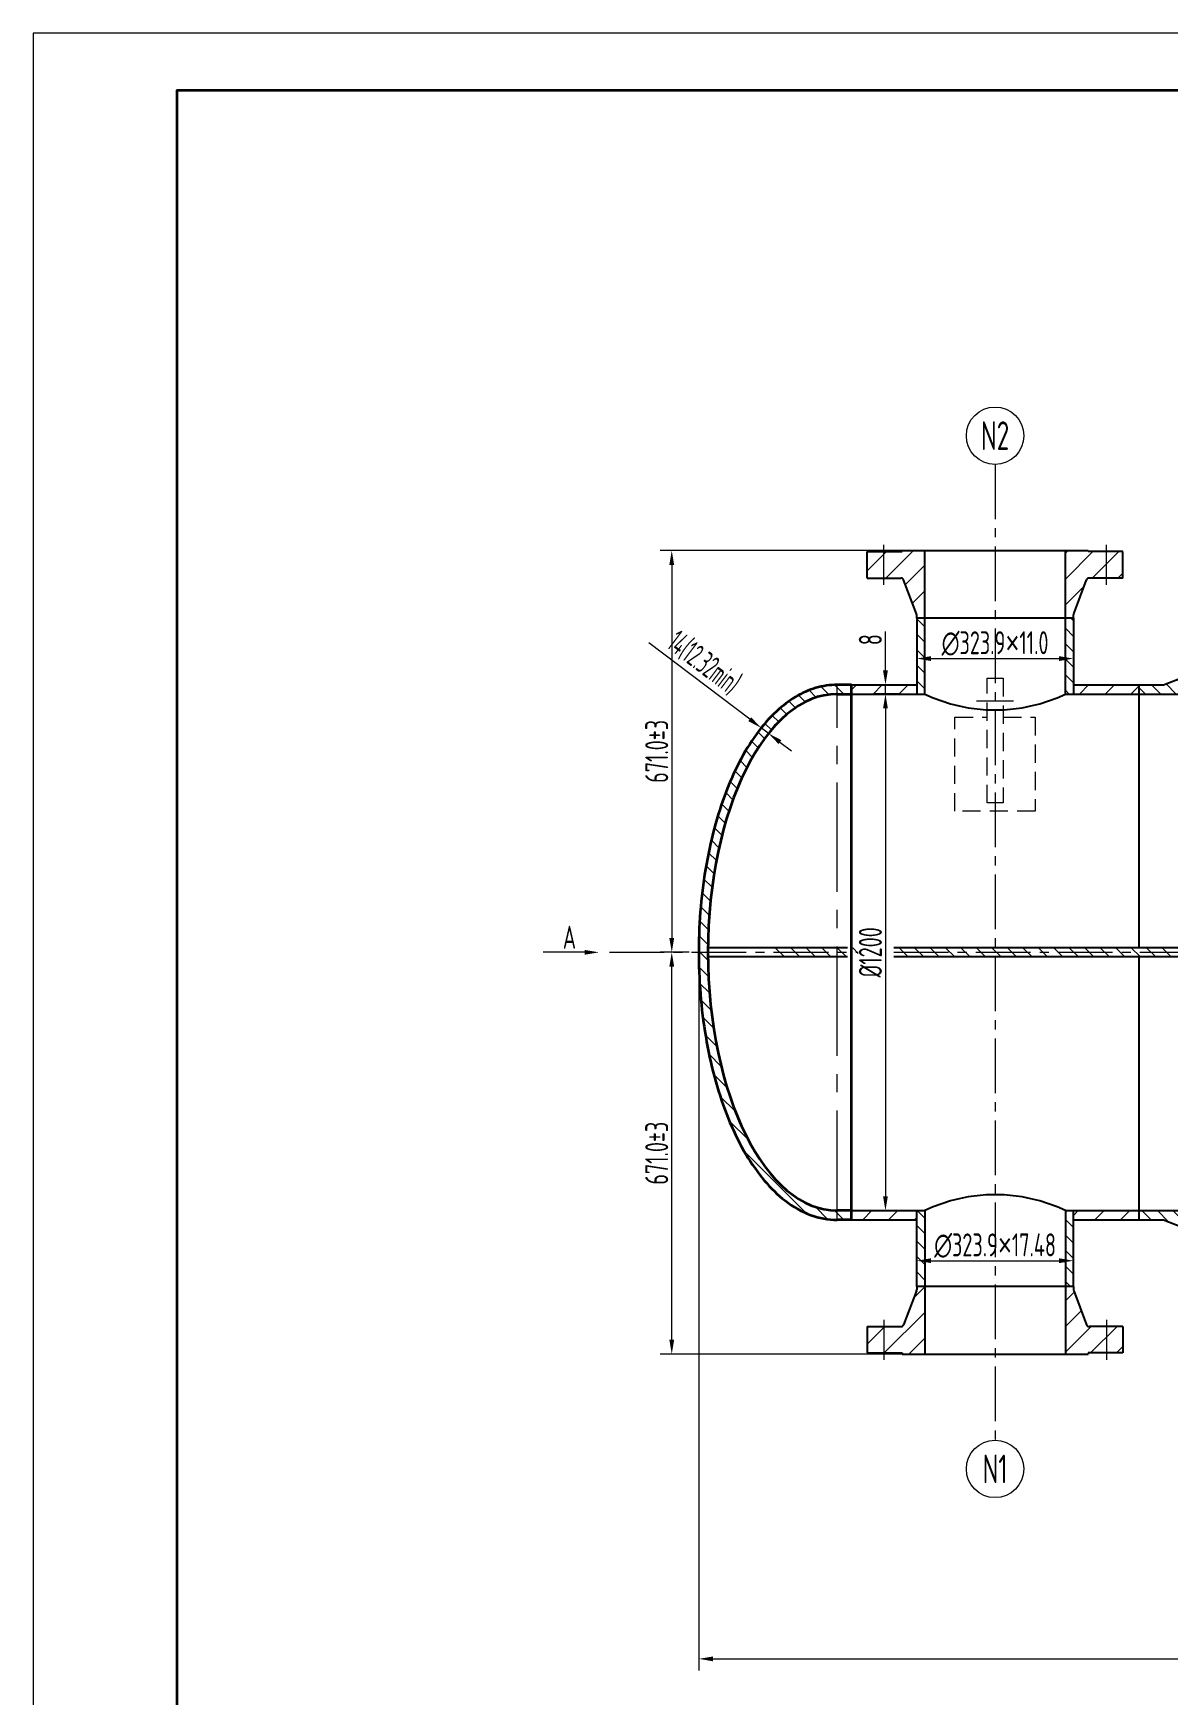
# Model space of a CAD drawing. Header units: millimetres. Extents: x 5765 to 6606, y -201 to 393.
# Drawn here: x 5765 to 5962.6, y 104 to 393.4 of the extents above; entities that cross this region are included whole.
import ezdxf
from ezdxf.enums import TextEntityAlignment as Align

# ---------------------------------------------------------------- set-up
doc = ezdxf.new("R2010")
doc.units = ezdxf.units.MM
doc.linetypes.add('CENTER2', pattern=[28.575, 19.05, -3.175, 3.175, -3.175])
doc.linetypes.add('DASHED2', pattern=[9.525, 6.35, -3.175])
for name, color, linetype, lineweight in [('1粗实线', 7, 'Continuous', 35), ('2细实线', 3, 'Continuous', 13), ('3中心线', 1, 'CENTER2', 13), ('4虚线', 4, 'DASHED2', 13), ('6剖面线', 6, 'Continuous', 13), ('7文本', 2, 'Continuous', 13), ('8标注', 3, 'Continuous', 13), ('9图表', 4, 'Continuous', 13)]:
    doc.layers.add(name, color=color, linetype=linetype, lineweight=lineweight)
doc.styles.add('lanpec', font='bpec_e.shx', dxfattribs={"width": 0.75, "bigfont": 'hztxt.shx'})
doc.styles.add('lanpec-dim', font='bpec_e.shx', dxfattribs={"width": 0.75})
doc.dimstyles.new('lanpec', dxfattribs={"dimtxt": 4, "dimasz": 2.5, "dimexe": 2, "dimexo": 0, "dimtad": 1, "dimdsep": 46, "dimtxsty": 'lanpec-dim', "dimcen": 2.5, "dimclrd": 256, "dimclre": 256, "dimclrt": 256, "dimazin": 0, "dimtfac": 1, "dimtmove": 0, "dimatfit": 3, "dimfxl": 1, "dimlwd": -1, "dimlwe": -1, "dimarcsym": 0})
doc.dimstyles.new('lanpec$0', dxfattribs={"dimscale": 10, "dimtxt": 4, "dimasz": 2.5, "dimexe": 2, "dimexo": 0, "dimtad": 1, "dimdec": 1, "dimdsep": 46, "dimtxsty": 'lanpec-dim', "dimcen": 0.09, "dimclrd": 256, "dimclre": 256, "dimclrt": 256, "dimadec": 1, "dimazin": 0, "dimtfac": 0.707, "dimtdec": 1, "dimtmove": 0, "dimatfit": 3, "dimfxl": 1, "dimarcsym": 0})
pattern_1 = [(45, (6039.641, 1219.409), (-2.245064, 2.245064), [])]

# ---------------------------------------------------------------- blocks, each defined once
blk = doc.blocks.new('A1')
at = {"layer": '1粗实线'}
blk.add_lwpolyline([(-816, 10), (-10, 10), (-10, 584), (-816, 584)], close=True, dxfattribs=at)
at = {"layer": '9图表'}
blk.add_lwpolyline([(-841, 0), (0, 0), (0, 594), (-841, 594)], close=True, dxfattribs=at)
blk = doc.blocks.new('*D54')
at = {"layer": '8标注', "transparency": 16777216}
for p, q in [((6356.62, 251.79), (6356.62, 108.24)), ((5880.91, 233.33), (5880.91, 108.24)), ((5883.41, 110.24), (6354.12, 110.24))]:
    blk.add_line(p, q, dxfattribs=at)
for points in [[(5883.41, 110.66), (5883.41, 109.82), (5880.91, 110.24)], [(6354.12, 110.66), (6354.12, 109.82), (6356.62, 110.24)]]:
    blk.add_solid(points, dxfattribs=at)
at = {"layer": 'Defpoints', "color": 0, "transparency": 16777216}
for p in [(6356.62, 251.79), (5880.91, 233.33), (6356.62, 110.24)]:
    blk.add_point(p, dxfattribs=at)
at = {"layer": '8标注', "transparency": 16777216, "insert": (6118.76, 112.86), "char_height": 4, "attachment_point": 5, "style": 'lanpec-dim'}
blk.add_mtext('7701.343', dxfattribs=at)
blk = doc.blocks.new('*D56')
at = {"layer": '8标注', "transparency": 16777216}
for p, q in [((5913.42, 278.33), (5915.42, 278.33)), ((5913.42, 275.83), (5913.42, 190.83)), ((5913.42, 188.33), (5915.42, 188.33))]:
    blk.add_line(p, q, dxfattribs=at)
for points in [[(5913, 275.83), (5913.84, 275.83), (5913.42, 278.33)], [(5913, 190.83), (5913.84, 190.83), (5913.42, 188.33)]]:
    blk.add_solid(points, dxfattribs=at)
at = {"layer": 'Defpoints', "color": 0, "transparency": 16777216}
for p in [(5913.42, 278.33), (5913.42, 188.33), (5913.42, 188.33)]:
    blk.add_point(p, dxfattribs=at)
at = {"layer": '8标注', "transparency": 16777216, "insert": (5910.8, 233.33), "char_height": 4, "attachment_point": 5, "rotation": 90, "style": 'lanpec-dim'}
blk.add_mtext('%%C1200', dxfattribs=at)
blk = doc.blocks.new('*D57')
at = {"layer": '8标注', "transparency": 16777216}
for p, q in [((5918.86, 284.5), (5918.86, 286.5)), ((5921.36, 284.5), (5943.66, 284.5)), ((5946.16, 283.11), (5946.16, 286.5))]:
    blk.add_line(p, q, dxfattribs=at)
for points in [[(5921.36, 284.92), (5921.36, 284.08), (5918.86, 284.5)], [(5943.66, 284.92), (5943.66, 284.08), (5946.16, 284.5)]]:
    blk.add_solid(points, dxfattribs=at)
at = {"layer": 'Defpoints', "color": 0, "transparency": 16777216}
for p in [(5918.86, 284.5), (5946.16, 284.5), (5946.16, 283.11)]:
    blk.add_point(p, dxfattribs=at)
at = {"layer": '8标注', "transparency": 16777216, "insert": (5932.51, 287.13), "char_height": 4, "attachment_point": 5, "style": 'lanpec-dim'}
blk.add_mtext('∅323.9{\\fArial|b0|i0|c0|p34;×}11.0', dxfattribs=at)
blk = doc.blocks.new('*D59')
at = {"layer": '8标注', "transparency": 16777216}
for p, q in [((5918.86, 179.6), (5918.86, 181.6)), ((5921.36, 179.6), (5943.66, 179.6)), ((5946.16, 178.21), (5946.16, 181.6))]:
    blk.add_line(p, q, dxfattribs=at)
for points in [[(5921.36, 180.02), (5921.36, 179.19), (5918.86, 179.6)], [(5943.66, 180.02), (5943.66, 179.19), (5946.16, 179.6)]]:
    blk.add_solid(points, dxfattribs=at)
at = {"layer": 'Defpoints', "color": 0, "transparency": 16777216}
for p in [(5918.86, 179.6), (5946.16, 179.6), (5946.16, 178.21)]:
    blk.add_point(p, dxfattribs=at)
at = {"layer": '8标注', "transparency": 16777216, "insert": (5932.51, 182.23), "char_height": 4, "attachment_point": 5, "style": 'lanpec-dim'}
blk.add_mtext('∅323.9{\\fArial|b0|i0|c0|p34;×}17.48', dxfattribs=at)
blk = doc.blocks.new('*D61')
at = {"layer": '8标注', "transparency": 16777216}
for p, q in [((5913.42, 282.43), (5913.42, 289.2)), ((5915.84, 279.93), (5911.42, 279.93)), ((5915.89, 278.33), (5911.42, 278.33)), ((5913.42, 278.33), (5913.42, 279.93)), ((5913.42, 275.83), (5913.42, 273.33))]:
    blk.add_line(p, q, dxfattribs=at)
for points in [[(5913, 282.43), (5913.84, 282.43), (5913.42, 279.93)], [(5913, 275.83), (5913.84, 275.83), (5913.42, 278.33)]]:
    blk.add_solid(points, dxfattribs=at)
at = {"layer": 'Defpoints', "color": 0, "transparency": 16777216}
for p in [(5913.42, 279.93), (5915.84, 279.93), (5915.89, 278.33)]:
    blk.add_point(p, dxfattribs=at)
at = {"layer": '8标注', "transparency": 16777216, "insert": (5910.79, 287.8), "char_height": 4, "attachment_point": 5, "rotation": 90, "style": 'lanpec-dim'}
blk.add_mtext('8', dxfattribs=at)
blk = doc.blocks.new('*D62')
at = {"layer": '8标注', "transparency": 16777216}
for p, q in [((5916.32, 303.33), (5874.21, 303.33)), ((5876.21, 300.83), (5876.21, 235.83)), ((5879.23, 233.33), (5874.21, 233.33))]:
    blk.add_line(p, q, dxfattribs=at)
for points in [[(5875.79, 300.83), (5876.63, 300.83), (5876.21, 303.33)], [(5875.79, 235.83), (5876.63, 235.83), (5876.21, 233.33)]]:
    blk.add_solid(points, dxfattribs=at)
at = {"layer": 'Defpoints', "color": 0, "transparency": 16777216}
for p in [(5916.32, 303.33), (5876.21, 233.33), (5879.23, 233.33)]:
    blk.add_point(p, dxfattribs=at)
at = {"layer": '8标注', "transparency": 16777216, "insert": (5873.59, 268.33), "char_height": 4, "attachment_point": 5, "rotation": 90, "style": 'lanpec-dim'}
blk.add_mtext('671.0±3', dxfattribs=at)
blk = doc.blocks.new('*D63')
at = {"layer": '8标注', "transparency": 16777216}
for p, q in [((5879.23, 233.33), (5874.21, 233.33)), ((5876.21, 165.83), (5876.21, 230.83)), ((5916.32, 163.33), (5874.21, 163.33))]:
    blk.add_line(p, q, dxfattribs=at)
for points in [[(5875.79, 230.83), (5876.63, 230.83), (5876.21, 233.33)], [(5875.79, 165.83), (5876.63, 165.83), (5876.21, 163.33)]]:
    blk.add_solid(points, dxfattribs=at)
at = {"layer": 'Defpoints', "color": 0, "transparency": 16777216}
for p in [(5876.21, 233.33), (5879.23, 233.33), (5916.32, 163.33)]:
    blk.add_point(p, dxfattribs=at)
at = {"layer": '8标注', "transparency": 16777216, "insert": (5873.59, 198.33), "char_height": 4, "attachment_point": 5, "rotation": 90, "style": 'lanpec-dim'}
blk.add_mtext('671.0±3', dxfattribs=at)
blk = doc.blocks.new('管口号')
at = {"layer": '2细实线'}
blk.add_circle((0, 5), 5, dxfattribs=at)
at = {"layer": '7文本', "style": 'lanpec', "width": 0.75}
blk.add_attdef('N', text='', height=5, dxfattribs=at).set_placement((0, 5), align=Align.MIDDLE_CENTER)
blk = doc.blocks.new('*D70')
at = {"layer": '8标注', "transparency": 16777216}
for p, q in [((5889.79, 273.94), (5872.19, 287.24)), ((5891.32, 271.82), (5892.99, 274.02)), ((5893.06, 271.46), (5891.78, 272.43)), ((5892.6, 270.86), (5894.26, 273.06)), ((5895.05, 269.96), (5897.05, 268.45))]:
    blk.add_line(p, q, dxfattribs=at)
for points in [[(5890.04, 274.27), (5889.54, 273.6), (5891.78, 272.43)], [(5895.3, 270.29), (5894.8, 269.62), (5893.06, 271.46)]]:
    blk.add_solid(points, dxfattribs=at)
at = {"layer": 'Defpoints', "color": 0, "transparency": 16777216}
for p in [(5891.78, 272.43), (5891.32, 271.82), (5892.6, 270.86)]:
    blk.add_point(p, dxfattribs=at)
at = {"layer": '8标注', "transparency": 16777216, "insert": (5881.79, 283.73), "char_height": 4, "attachment_point": 5, "rotation": 322.9222, "style": 'lanpec-dim'}
blk.add_mtext('{\\Fbpec_e,hztxt|c134;\\W0.6;14(12.32min)}', dxfattribs=at)

msp = doc.modelspace()

# ---------------------------------------------------------------- hatches: boundary and pattern name
at = {"layer": '6剖面线'}
h = msp.add_hatch(dxfattribs=at)
h.set_pattern_fill('ANSI31', color=256, style=0)
h.set_pattern_definition(pattern_1)
h.paths.add_polyline_path([(5951.882, 303.126), (5950.382, 303.126), (5950.382, 298.516), (5951.882, 298.516)])
h.paths.add_polyline_path([(5953.382, 303.126), (5951.882, 303.126), (5951.882, 298.516), (5953.382, 298.516)])
h.paths.add_polyline_path([(5950.382, 303.126), (5948.702, 303.126), (5948.702, 303.326), (5944.762, 303.326), (5944.762, 291.526), (5946.162, 291.526), (5946.162, 292.134, -0.09138), (5946.195, 292.312), (5948.439, 298.194, -0.3110597), (5948.906, 298.516), (5950.382, 298.516)])
h.paths.add_polyline_path([(5954.762, 303.126), (5953.382, 303.126), (5953.382, 298.516), (5954.762, 298.516)])
h.paths.add_polyline_path([(5920.262, 303.326), (5916.322, 303.326), (5916.322, 303.126), (5913.142, 303.126), (5913.142, 298.516), (5916.118, 298.516, -0.3110597), (5916.585, 298.194), (5918.829, 292.312, -0.09138), (5918.862, 292.134), (5918.862, 291.526), (5920.262, 291.526)])
h.paths.add_polyline_path([(5913.142, 303.126), (5910.262, 303.126), (5910.262, 298.516), (5913.142, 298.516)])
h = msp.add_hatch(dxfattribs=at)
h.set_pattern_fill('ANSI31', color=256, scale=0.6, angle=90, style=0)
h.set_pattern_definition([(135, (5945.9663, 288.5648), (-1.34704, -1.34704), [])])
h.paths.add_polyline_path([(5918.862, 291.526), (5918.862, 278.326), (5920.262, 278.326), (5920.262, 291.526)])
h.paths.add_polyline_path([(5946.162, 278.326), (5946.162, 291.526), (5944.762, 291.526), (5944.762, 278.326)])
h = msp.add_hatch(dxfattribs=at)
h.set_pattern_fill('ANSI31', color=256, scale=0.6, angle=90, style=0)
h.set_pattern_definition([(135, (-65338.3023, -31497.3869), (-1.34703842, -1.34703842), [])])
h.paths.add_polyline_path([(5972.012, 285.326), (5972.012, 288.076), (5966.012, 288.076), (5966.012, 285.326)])
h.paths.add_polyline_path([(5966.012, 285.326), (5966.012, 281.526), (5961.812, 279.926), (5957.512, 279.926), (5957.512, 278.326), (5972.012, 278.326), (5972.012, 282.726), (5973.012, 282.726), (5973.012, 283.076), (5972.012, 284.076), (5972.012, 285.326)])
h = msp.add_hatch(dxfattribs=at)
h.set_pattern_fill('ANSI31', color=256, scale=0.6, angle=90, style=0)
h.set_pattern_definition([(135, (-1684.99, -5.3175), (-1.3470384, -1.3470384), [])])
h.paths.add_polyline_path([(5907.512, 279.926), (5905.012, 279.926), (5905.012, 278.326), (5907.512, 278.326)])
edge = h.paths.add_edge_path()
edge.add_spline(control_points=[(5905.012, 279.926), (5903.768, 279.926), (5902.525, 279.744), (5900.091, 279.032), (5898.9, 278.503), (5896.6, 277.129), (5895.491, 276.284), (5891.989, 273.025), (5889.802, 269.997), (5886.07, 262.768), (5884.528, 258.566), (5882.22, 249.419), (5881.455, 244.475), (5880.98, 237.4), (5880.913, 235.363), (5880.913, 233.326)], knot_values=[3.1415927, 3.1415927, 3.1415927, 3.1415927, 3.2867652, 3.2867652, 3.4319377, 3.4319377, 3.5771102, 3.5771102, 3.9110536, 3.9110536, 4.244997, 4.244997, 4.5789404, 4.5789404, 4.7123898, 4.7123898, 4.7123898, 4.7123898], degree=3, periodic=0)
edge.add_line((5880.913, 233.326), (5882.512, 233.326))
edge.add_ellipse((5905.012, 233.326), major_axis=(0, -45), ratio=0.5, start_angle=268.98135, end_angle=270, ccw=False)
edge.add_ellipse((5905.012, 233.326), major_axis=(0, -45), ratio=0.5, start_angle=180, end_angle=268.98135, ccw=False)
edge.add_line((5905.012, 278.326), (5905.012, 279.926))
edge = h.paths.add_edge_path()
edge.add_ellipse((5905.012, 233.326), major_axis=(0, -45), ratio=0.5, start_angle=271.01865, end_angle=360, ccw=False)
edge.add_ellipse((5905.012, 233.326), major_axis=(0, -45), ratio=0.5, start_angle=270, end_angle=271.01865, ccw=False)
edge.add_line((5882.512, 233.326), (5880.913, 233.326))
edge.add_spline(control_points=[(5880.913, 233.326), (5880.913, 230.265), (5881.066, 227.204), (5881.879, 219.202), (5882.808, 214.367), (5885.422, 205.534), (5887.106, 201.537), (5891.09, 194.792), (5893.391, 192.041), (5897.359, 188.977), (5898.864, 188.124), (5901.919, 187.008), (5903.465, 186.726), (5905.012, 186.726)], knot_values=[4.7123898, 4.7123898, 4.7123898, 4.7123898, 4.9128838, 4.9128838, 5.2468272, 5.2468272, 5.5807706, 5.5807706, 5.914714, 5.914714, 6.1025856, 6.1025856, 6.2831853, 6.2831853, 6.2831853, 6.2831853], degree=3, periodic=0)
edge.add_line((5905.012, 186.726), (5905.012, 188.326))
h.paths.add_polyline_path([(5907.512, 188.326), (5905.012, 188.326), (5905.012, 186.726), (5907.512, 186.726)])
h = msp.add_hatch(dxfattribs=at)
h.set_pattern_fill('ANSI31', color=256, style=0)
h.set_pattern_definition(pattern_1)
h.paths.add_polyline_path([(5907.512, 279.926), (5907.512, 278.326), (5918.862, 278.326), (5918.862, 279.926)])
h.paths.add_polyline_path([(5957.512, 278.326), (5957.512, 279.926), (5946.162, 279.926), (5946.162, 278.326)])
h = msp.add_hatch(dxfattribs=at)
h.set_pattern_fill('ANSI31', color=256, scale=0.6, angle=90, style=0)
h.set_pattern_definition([(135, (2014.1335, 549.9685), (-1.3470384, -1.3470384), [])])
h.paths.add_polyline_path([(5971.812, 234.126), (5932.512, 234.126), (5932.512, 233.326), (5971.812, 233.326)])
h.paths.add_polyline_path([(5971.812, 233.326), (5932.512, 233.326), (5932.512, 232.526), (5971.812, 232.526)])
h.paths.add_polyline_path([(5914.88, 234.126), (5914.88, 233.326), (5932.512, 233.326), (5932.512, 234.126)])
h.paths.add_polyline_path([(5908.69, 233.326), (5908.69, 234.126), (5893.212, 234.126), (5893.212, 233.326)])
h.paths.add_polyline_path([(5914.88, 233.326), (5914.88, 232.526), (5932.512, 232.526), (5932.512, 233.326)])
h.paths.add_polyline_path([(5908.69, 232.526), (5908.69, 233.326), (5893.212, 233.326), (5893.212, 232.526)])
h = msp.add_hatch(dxfattribs=at)
h.set_pattern_fill('ANSI31', color=256, style=0)
h.set_pattern_definition(pattern_1)
h.paths.add_polyline_path([(5918.862, 186.726), (5918.862, 188.326), (5907.512, 188.326), (5907.512, 186.726)])
h.paths.add_polyline_path([(5946.162, 188.326), (5946.162, 186.726), (5957.512, 186.726), (5957.512, 188.326)])
h = msp.add_hatch(dxfattribs=at)
h.set_pattern_fill('ANSI31', color=256, scale=0.6, angle=90, style=0)
h.set_pattern_definition([(135, (6729.24, -1608), (-1.3470384, -1.3470384), [])])
h.paths.add_polyline_path([(5946.162, 175.126), (5946.162, 188.326), (5944.762, 188.326), (5944.762, 175.126)])
h.paths.add_polyline_path([(5918.862, 188.326), (5918.862, 175.126), (5920.262, 175.126), (5920.262, 188.326)])
h = msp.add_hatch(dxfattribs=at)
h.set_pattern_fill('ANSI31', color=256, scale=0.6, angle=90, style=0)
h.set_pattern_definition([(135, (6039.6409, 1219.409), (-1.3470384, -1.3470384), [])])
h.paths.add_polyline_path([(5957.512, 188.326), (5957.512, 186.726), (5961.812, 186.726), (5966.012, 185.126), (5966.012, 181.326), (5972.012, 181.326), (5972.012, 182.576), (5973.012, 183.576), (5973.012, 183.926), (5972.012, 183.926), (5972.012, 188.326)])
h.paths.add_polyline_path([(5966.012, 181.326), (5966.012, 178.576), (5972.012, 178.576), (5972.012, 181.326)])
h = msp.add_hatch(dxfattribs=at)
h.set_pattern_fill('ANSI31', color=256, style=0)
h.set_pattern_definition(pattern_1)
h.paths.add_polyline_path([(5951.882, 168.136), (5950.382, 168.136), (5950.382, 163.526), (5951.882, 163.526)])
h.paths.add_polyline_path([(5953.382, 168.136), (5951.882, 168.136), (5951.882, 163.526), (5953.382, 163.526)])
h.paths.add_polyline_path([(5950.382, 163.526), (5948.702, 163.526), (5948.702, 163.326), (5944.762, 163.326), (5944.762, 175.126), (5946.162, 175.126), (5946.162, 174.518, 0.09138), (5946.195, 174.34), (5948.439, 168.458, 0.3110597), (5948.906, 168.136), (5950.382, 168.136)])
h.paths.add_polyline_path([(5954.762, 163.526), (5953.382, 163.526), (5953.382, 168.136), (5954.762, 168.136)])
h.paths.add_polyline_path([(5920.262, 163.326), (5916.322, 163.326), (5916.322, 163.526), (5913.142, 163.526), (5913.142, 168.136), (5916.118, 168.136, 0.3110597), (5916.585, 168.458), (5918.829, 174.34, 0.09138), (5918.862, 174.518), (5918.862, 175.126), (5920.262, 175.126)])
h.paths.add_polyline_path([(5913.142, 163.526), (5910.262, 163.526), (5910.262, 168.136), (5913.142, 168.136)])

# ---------------------------------------------------------------- linework, layer by layer
for p, q in [((5910.262, 298.516), (5910.262, 303.126)), ((5910.262, 303.126), (5916.322, 303.126)), ((5916.322, 303.126), (5916.322, 303.326)), ((5916.322, 303.326), (5948.702, 303.326)), ((5920.262, 278.326), (5920.262, 303.326)), ((5944.762, 278.326), (5944.762, 303.326)), ((5948.702, 303.126), (5948.702, 303.326)), ((5954.762, 303.126), (5948.702, 303.126)), ((5954.762, 298.516), (5954.762, 303.126)), ((5910.262, 298.516), (5916.118, 298.516)), ((5918.829, 292.312), (5916.585, 298.194)), ((5946.195, 292.312), (5948.439, 298.194)), ((5954.762, 298.516), (5948.906, 298.516)), ((5918.862, 291.526), (5918.862, 292.134)), ((5946.162, 291.526), (5918.862, 291.526)), ((5918.862, 291.526), (5918.862, 278.326)), ((5946.162, 291.526), (5946.162, 292.134)), ((5946.162, 291.526), (5946.162, 278.326)), ((5961.812, 279.926), (5966.012, 281.526)), ((5907.512, 279.926), (5918.862, 279.926)), ((5907.512, 279.926), (5907.512, 186.726)), ((5907.512, 278.326), (5920.262, 278.326)), ((5944.762, 278.326), (5957.512, 278.326)), ((5946.162, 279.926), (5957.512, 279.926)), ((5957.512, 279.926), (5957.512, 234.126)), ((5957.512, 279.926), (5961.812, 279.926)), ((5957.512, 278.326), (5972.012, 278.326)), ((5906.84, 234.126), (5882.516, 234.126)), ((5906.84, 232.526), (5882.516, 232.526)), ((5971.812, 234.126), (5914.88, 234.126)), ((5971.812, 232.526), (5914.88, 232.526)), ((5957.512, 232.526), (5957.512, 186.726)), ((5907.512, 188.326), (5920.262, 188.326)), ((5918.862, 175.126), (5918.862, 188.326)), ((5920.262, 188.326), (5920.262, 163.326)), ((5944.762, 188.326), (5957.512, 188.326)), ((5944.762, 188.326), (5944.762, 163.326)), ((5946.162, 175.126), (5946.162, 188.326)), ((5957.512, 188.326), (5972.012, 188.326)), ((5907.512, 186.726), (5918.862, 186.726)), ((5946.162, 186.726), (5957.512, 186.726)), ((5957.512, 186.726), (5961.812, 186.726)), ((5961.812, 186.726), (5966.012, 185.126)), ((5918.829, 174.34), (5916.585, 168.458)), ((5946.162, 175.126), (5918.862, 175.126)), ((5918.862, 175.126), (5918.862, 174.518)), ((5946.162, 175.126), (5946.162, 174.518)), ((5946.195, 174.34), (5948.439, 168.458)), ((5910.262, 168.136), (5910.262, 163.526)), ((5910.262, 168.136), (5916.118, 168.136)), ((5954.762, 168.136), (5948.906, 168.136)), ((5954.762, 168.136), (5954.762, 163.526)), ((5910.262, 163.526), (5916.322, 163.526)), ((5916.322, 163.526), (5916.322, 163.326)), ((5916.322, 163.326), (5948.702, 163.326)), ((5954.762, 163.526), (5948.702, 163.526)), ((5948.702, 163.526), (5948.702, 163.326))]:
    msp.add_line(p, q)
for centre, radius, start, end in [((5916.118, 298.016), 0.5, 20.88476, 90), ((5948.906, 298.016), 0.5, 90, 159.11524), ((5918.362, 292.134), 0.5, 0, 20.88476), ((5946.662, 292.134), 0.5, 159.11524, 180), ((5932.512, 304.027), 28.471, 244.51564, 295.48436), ((5932.512, 162.625), 28.471, 64.51564, 115.48436), ((5918.362, 174.518), 0.5, 339.11524, 0), ((5946.662, 174.518), 0.5, 180, 200.88476), ((5916.118, 168.636), 0.5, 270, 339.11524), ((5948.906, 168.636), 0.5, 200.88476, 270)]:
    msp.add_arc(centre, radius, start, end)
at = {"layer": '1粗实线'}
for p, q in [((5907.512, 279.926), (5905.012, 279.926)), ((5905.012, 278.326), (5907.512, 278.326)), ((5907.512, 186.726), (5907.512, 279.926)), ((5907.512, 188.326), (5905.012, 188.326)), ((5907.512, 186.726), (5905.012, 186.726))]:
    msp.add_line(p, q, dxfattribs=at)
msp.add_ellipse((5905.012, 233.326), major_axis=(0, -45), ratio=0.5, start_param=3.1415927, end_param=6.2831853, dxfattribs=at)
msp.add_open_spline([(5905.012, 279.926), (5903.768, 279.926), (5902.525, 279.744), (5900.091, 279.032), (5898.9, 278.503), (5896.6, 277.129), (5895.491, 276.284), (5891.989, 273.025), (5889.802, 269.997), (5886.07, 262.768), (5884.528, 258.566), (5882.22, 249.419), (5881.455, 244.475), (5880.776, 234.366), (5880.863, 229.202), (5881.879, 219.202), (5882.808, 214.367), (5885.422, 205.534), (5887.106, 201.537), (5891.09, 194.792), (5893.391, 192.041), (5897.359, 188.977), (5898.864, 188.124), (5901.919, 187.008), (5903.465, 186.726), (5905.012, 186.726)], degree=3, knots=[3.1415927, 3.1415927, 3.1415927, 3.1415927, 3.2867652, 3.2867652, 3.4319377, 3.4319377, 3.5771102, 3.5771102, 3.9110536, 3.9110536, 4.244997, 4.244997, 4.5789404, 4.5789404, 4.9128838, 4.9128838, 5.2468272, 5.2468272, 5.5807706, 5.5807706, 5.914714, 5.914714, 6.1025856, 6.1025856, 6.2831853, 6.2831853, 6.2831853, 6.2831853], dxfattribs=at)
at = {"layer": '2细实线'}
msp.add_line((5861.046, 233.326), (5853.81, 233.326), dxfattribs=at)
at = {"layer": '3中心线', "ltscale": 0.5}
for p, q in [((5932.512, 318.326), (5932.512, 148.326)), ((5913.142, 297.326), (5913.142, 304.316)), ((5951.882, 297.326), (5951.882, 304.316)), ((5935.743, 277.08), (5929.281, 277.08)), ((5865.38, 233.326), (5908.69, 233.326)), ((5914.88, 233.326), (5971.812, 233.326)), ((5913.142, 169.326), (5913.142, 162.336)), ((5951.882, 169.326), (5951.882, 162.336))]:
    msp.add_line(p, q, dxfattribs=at)
at = {"layer": '3中心线'}
msp.add_line((5905.012, 186.726), (5905.012, 279.926), dxfattribs=at)
at = {"layer": '4虚线', "ltscale": 0.5}
for p, q in [((5931.112, 281.08), (5933.912, 281.08)), ((5931.112, 259.358), (5931.112, 281.08)), ((5933.912, 281.08), (5933.912, 259.358)), ((5925.512, 274.283), (5931.112, 274.283)), ((5925.512, 257.893), (5925.512, 274.283)), ((5933.912, 274.283), (5939.512, 274.283)), ((5939.512, 274.283), (5939.512, 257.893)), ((5939.512, 257.893), (5925.512, 257.893)), ((5933.912, 259.358), (5931.112, 259.358))]:
    msp.add_line(p, q, dxfattribs=at)
at = {"layer": '8标注'}
msp.add_solid([(5861.046, 233.743), (5861.046, 232.909), (5863.546, 233.326)], dxfattribs=at)

# ---------------------------------------------------------------- block references
at = {"layer": '2细实线'}
msp.add_blockref('A1', (6606.028, -200.559), dxfattribs=at)
at = {"layer": '8标注'}
for p, values in [((5932.512, 318.326), {'N': 'N2'}), ((5932.512, 138.326), {'N': 'N1'})]:
    msp.add_blockref('管口号', p, dxfattribs=at).add_auto_attribs(values)

# ---------------------------------------------------------------- texts
at = {"layer": '8标注', "insert": (5858.393, 235.951), "char_height": 4, "attachment_point": 5, "style": 'lanpec-dim'}
msp.add_mtext('A', dxfattribs=at)

# ---------------------------------------------------------------- dimensions: what is measured, and where the dimension line sits
at = {"layer": '8标注'}
for p1, angle, picture, middle in [((5916.322, 303.326), 90, '*D62', (5873.585, 268.326)), ((5916.322, 163.326), 270, '*D63', (5873.585, 198.326))]:
    dim = msp.add_linear_dim(base=(5876.21, 233.326), p1=p1, p2=(5879.23, 233.326), angle=angle, text='671.0±3', dimstyle='lanpec$0', override={"dimscale": 1, "dimdec": 2, "dimcen": 2.5, "dimadec": 2, "dimtfac": 1, "dimtdec": 2, "dimlwd": 65535, "dimlwe": 65535}, dxfattribs=at)
    dim.commit()
    dim.dimension.update_dxf_attribs({"geometry": picture, "text_midpoint": middle})
dim = msp.add_linear_dim(base=(5891.781, 272.429), p1=(5892.597, 270.855), p2=(5891.32, 271.82), angle=142.92216, text='{\\Fbpec_e,hztxt|c134;\\W0.6;14(12.32min)}', dimstyle='lanpec$0', override={"dimscale": 1, "dimdec": 2, "dimcen": 2.5, "dimadec": 2, "dimtfac": 1, "dimtdec": 2, "dimlwd": 65535, "dimlwe": 65535}, dxfattribs=at)
dim.commit()
dim.dimension.update_dxf_attribs({"geometry": '*D70', "text_midpoint": (5879.989, 281.34), "dimtype": 161})
for base, p1, p2, text, picture, middle in [((5946.162, 284.5), (5918.862, 284.5), (5946.162, 283.11), '∅323.9{\\fArial|b0|i0|c0|p34;×}11.0', '*D57', (5932.512, 287.125)), ((6356.616, 110.24), (5880.912, 233.326), (6356.616, 251.791), '7701.343', '*D54', (6118.764, 112.865)), ((5946.162, 179.603), (5918.862, 179.603), (5946.162, 178.213), '∅323.9{\\fArial|b0|i0|c0|p34;×}17.48', '*D59', (5932.512, 182.228))]:
    dim = msp.add_linear_dim(base=base, p1=p1, p2=p2, text=text, dimstyle='lanpec', dxfattribs=at)
    dim.commit()
    dim.dimension.update_dxf_attribs({"geometry": picture, "text_midpoint": middle})
dim = msp.add_linear_dim(base=(5913.42, 279.926), p1=(5915.89, 278.326), p2=(5915.84, 279.926), angle=90, text='8', dimstyle='lanpec', dxfattribs=at)
dim.commit()
dim.dimension.update_dxf_attribs({"geometry": '*D61', "text_midpoint": (5913.42, 287.8), "dimtype": 160})
dim = msp.add_linear_dim(base=(5913.42, 188.326), p1=(5913.42, 278.326), p2=(5913.42, 188.326), angle=90, text='%%C1200', dimstyle='lanpec', dxfattribs=at)
dim.commit()
dim.dimension.update_dxf_attribs({"geometry": '*D56', "text_midpoint": (5910.795, 233.326)})

doc.saveas('drawing.dxf')
